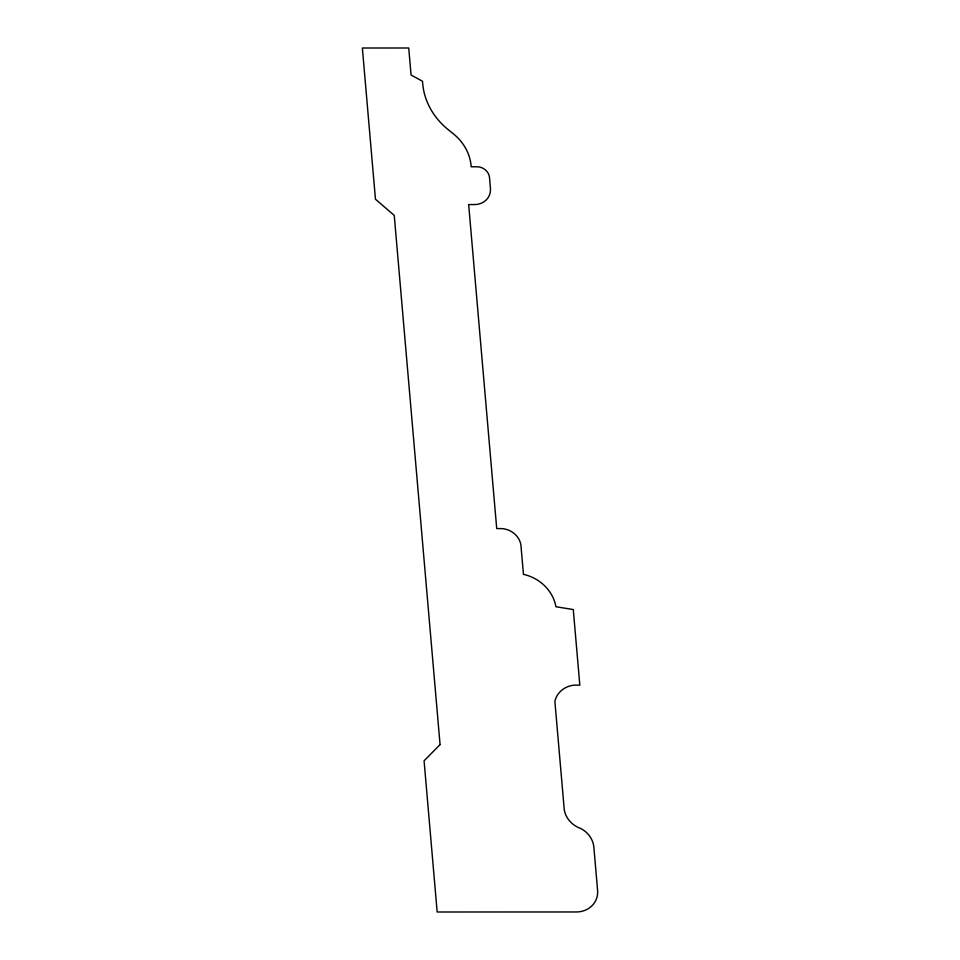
<?xml version="1.0" encoding="UTF-8"?>
<svg xmlns="http://www.w3.org/2000/svg" width="960" height="960" viewBox="0 0 960 960"><rect width="100%" height="100%" fill="white"/><g stroke="black" fill="none" stroke-linecap="round" stroke-linejoin="round"><path stroke-width="1.44" d="M440.064 744.6L424.08 760.8L437.16 912L576.276 911.964A23.64 21.192 23.6 0 0 597.588 890.352L593.856 847.152A23.64 21.192 23.6 0 0 580.644 828.456A23.796 21.324 23.6 0 1 564.264 809.748L554.88 701.364A24.78 22.224 23.6 0 1 574.032 685.152L579.828 685.152L573.276 609.552L555.912 606.744A39.78 35.664 23.6 0 0 523.452 574.344L520.884 544.776A19.284 17.28 23.6 0 0 500.58 528.576L496.716 528.576L468.66 204.588L474.456 204.576A17.724 15.888 23.6 0 0 490.44 188.376L489.504 177.576A11.82 10.596 23.6 0 0 476.976 166.776L471.18 166.788A47.988 43.02 23.6 0 0 453.384 133.836L447.972 129.456A68.424 61.332 23.6 0 1 422.556 81.3L411.072 75L408.732 48L362.364 48.012L375.456 199.212L394.248 215.4L440.064 744.6"/></g></svg>
